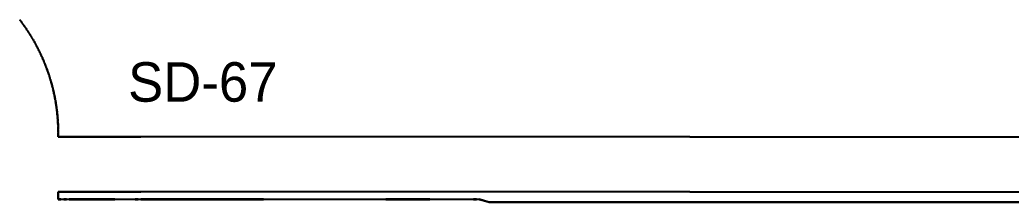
# Model space of a CAD drawing. Header units: metres. Extents: x 0.2 to 42.3, y 0.9 to 39.
# Drawn here: x 20.78 to 29.83, y 22.5 to 24.17 of the extents above; entities that cross this region are included whole.
import ezdxf

# ---------------------------------------------------------------- set-up
doc = ezdxf.new("R2010")
doc.units = ezdxf.units.M
doc.layers.add('BSA_BRANCH_LABEL', color=3, linetype='Continuous')
doc.layers.add('BSA_MATERIAL_SECTION', color=7, linetype='Continuous')

msp = doc.modelspace()

# ---------------------------------------------------------------- linework, layer by layer
at = {"layer": 'BSA_MATERIAL_SECTION'}
for p, q in [((20.7791, 24.1658), (20.7816, 24.1626)), ((20.7822, 24.163), (20.7797, 24.1663)), ((20.7841, 24.1593), (20.7816, 24.1626)), ((20.7822, 24.163), (20.7847, 24.1598)), ((20.7841, 24.1593), (20.7865, 24.156)), ((20.7872, 24.1565), (20.7847, 24.1598)), ((20.789, 24.1528), (20.7865, 24.156)), ((20.7872, 24.1565), (20.7897, 24.1533)), ((20.789, 24.1528), (20.7915, 24.1495)), ((20.7921, 24.15), (20.7897, 24.1533)), ((20.794, 24.1462), (20.7915, 24.1495)), ((20.7921, 24.15), (20.7946, 24.1467)), ((20.794, 24.1462), (20.7964, 24.1429)), ((20.7946, 24.1467), (20.797, 24.1434)), ((20.7988, 24.1396), (20.7964, 24.1429)), ((20.7995, 24.1401), (20.797, 24.1434)), ((20.7988, 24.1396), (20.8013, 24.1363)), ((20.8019, 24.1368), (20.7995, 24.1401)), ((20.8037, 24.133), (20.8013, 24.1363)), ((20.8019, 24.1368), (20.8044, 24.1335)), ((20.8037, 24.133), (20.8061, 24.1297)), ((20.8044, 24.1335), (20.8068, 24.1302)), ((20.8085, 24.1264), (20.8061, 24.1297)), ((20.8092, 24.1269), (20.8068, 24.1302)), ((20.8085, 24.1264), (20.8109, 24.1231)), ((20.8116, 24.1235), (20.8092, 24.1269)), ((20.8133, 24.1197), (20.8109, 24.1231)), ((20.8116, 24.1235), (20.814, 24.1202)), ((20.8133, 24.1197), (20.8157, 24.1164)), ((20.814, 24.1202), (20.8164, 24.1169)), ((20.8181, 24.113), (20.8157, 24.1164)), ((20.8188, 24.1135), (20.8164, 24.1169)), ((20.8181, 24.113), (20.8205, 24.1097)), ((20.8211, 24.1102), (20.8188, 24.1135)), ((20.8229, 24.1063), (20.8205, 24.1097)), ((20.8211, 24.1102), (20.8235, 24.1068)), ((20.8229, 24.1063), (20.8252, 24.103)), ((20.8259, 24.1034), (20.8235, 24.1068)), ((20.8276, 24.0996), (20.8252, 24.103)), ((20.8259, 24.1034), (20.8282, 24.1001)), ((20.8276, 24.0996), (20.8299, 24.0962)), ((20.8306, 24.0967), (20.8282, 24.1001)), ((20.8322, 24.0929), (20.8299, 24.0962)), ((20.8306, 24.0967), (20.8329, 24.0933)), ((20.8322, 24.0929), (20.8345, 24.0895)), ((20.8352, 24.0899), (20.8329, 24.0933)), ((20.8369, 24.0861), (20.8345, 24.0895)), ((20.8352, 24.0899), (20.8375, 24.0866)), ((20.8369, 24.0861), (20.8392, 24.0827)), ((20.8375, 24.0866), (20.8398, 24.0832)), ((20.8415, 24.0793), (20.8392, 24.0827)), ((20.8421, 24.0798), (20.8398, 24.0832)), ((20.8415, 24.0793), (20.8438, 24.0759)), ((20.8444, 24.0763), (20.8421, 24.0798)), ((20.846, 24.0725), (20.8438, 24.0759)), ((20.8444, 24.0763), (20.8467, 24.0729)), ((20.846, 24.0725), (20.8483, 24.0691)), ((20.849, 24.0695), (20.8467, 24.0729)), ((20.8506, 24.0657), (20.8483, 24.0691)), ((20.849, 24.0695), (20.8512, 24.0661)), ((20.8506, 24.0657), (20.8528, 24.0622)), ((20.8535, 24.0627), (20.8512, 24.0661)), ((20.8551, 24.0588), (20.8528, 24.0622)), ((20.8535, 24.0627), (20.8558, 24.0592)), ((20.8573, 24.0554), (20.8551, 24.0588)), ((20.858, 24.0558), (20.8558, 24.0592)), ((20.8573, 24.0554), (20.8596, 24.0519)), ((20.858, 24.0558), (20.8602, 24.0524)), ((20.8596, 24.0519), (20.8618, 24.0485)), ((20.8625, 24.0489), (20.8602, 24.0524)), ((20.864, 24.045), (20.8618, 24.0485)), ((20.8625, 24.0489), (20.8647, 24.0454)), ((20.8662, 24.0416), (20.864, 24.045)), ((20.8669, 24.042), (20.8647, 24.0454)), ((20.8662, 24.0416), (20.8684, 24.0381)), ((20.8669, 24.042), (20.8691, 24.0385)), ((20.8684, 24.0381), (20.8706, 24.0346)), ((20.8713, 24.035), (20.8691, 24.0385)), ((20.8728, 24.0311), (20.8706, 24.0346)), ((20.8713, 24.035), (20.8735, 24.0316)), ((20.8728, 24.0311), (20.8749, 24.0277)), ((20.8756, 24.0281), (20.8735, 24.0316)), ((20.8771, 24.0242), (20.8749, 24.0277)), ((20.8756, 24.0281), (20.8778, 24.0246)), ((20.8793, 24.0207), (20.8771, 24.0242)), ((20.8799, 24.0211), (20.8778, 24.0246)), ((20.8793, 24.0207), (20.8814, 24.0172)), ((20.8799, 24.0211), (20.8821, 24.0176)), ((20.8814, 24.0172), (20.8835, 24.0137)), ((20.8842, 24.0141), (20.8821, 24.0176)), ((20.8857, 24.0102), (20.8835, 24.0137)), ((20.8842, 24.0141), (20.8864, 24.0106)), ((20.8857, 24.0102), (20.8878, 24.0067)), ((20.8864, 24.0106), (20.8885, 24.0071)), ((20.8899, 24.0032), (20.8878, 24.0067)), ((20.8906, 24.0036), (20.8885, 24.0071)), ((20.8899, 24.0032), (20.892, 23.9996)), ((20.8927, 24), (20.8906, 24.0036)), ((20.8941, 23.9961), (20.892, 23.9996)), ((20.8927, 24), (20.8948, 23.9965)), ((20.8962, 23.9926), (20.8941, 23.9961)), ((20.8969, 23.993), (20.8948, 23.9965)), ((20.8962, 23.9926), (20.8983, 23.989)), ((20.8969, 23.993), (20.899, 23.9894)), ((20.9004, 23.9855), (20.8983, 23.989)), ((20.901, 23.9859), (20.899, 23.9894)), ((20.9004, 23.9855), (20.9024, 23.9819)), ((20.901, 23.9859), (20.9031, 23.9823)), ((20.9024, 23.9819), (20.9045, 23.9784)), ((20.9031, 23.9823), (20.9052, 23.9788)), ((20.9065, 23.9748), (20.9045, 23.9784)), ((20.9072, 23.9752), (20.9052, 23.9788)), ((20.9085, 23.9713), (20.9065, 23.9748)), ((20.9092, 23.9717), (20.9072, 23.9752)), ((20.9085, 23.9713), (20.9106, 23.9677)), ((20.9092, 23.9717), (20.9113, 23.9681)), ((20.9106, 23.9677), (20.9126, 23.9641)), ((20.9133, 23.9645), (20.9113, 23.9681)), ((20.9146, 23.9605), (20.9126, 23.9641)), ((20.9133, 23.9645), (20.9153, 23.9609)), ((20.9146, 23.9605), (20.9166, 23.957)), ((20.9173, 23.9574), (20.9153, 23.9609)), ((20.9186, 23.9534), (20.9166, 23.957)), ((20.9173, 23.9574), (20.9193, 23.9538)), ((20.9206, 23.9498), (20.9186, 23.9534)), ((20.9213, 23.9502), (20.9193, 23.9538)), ((20.9206, 23.9498), (20.9226, 23.9462)), ((20.9213, 23.9502), (20.9233, 23.9466)), ((20.9226, 23.9462), (20.9245, 23.9426)), ((20.9233, 23.9466), (20.9252, 23.943)), ((20.9265, 23.939), (20.9245, 23.9426)), ((20.9272, 23.9394), (20.9252, 23.943)), ((20.9284, 23.9354), (20.9265, 23.939)), ((20.9291, 23.9357), (20.9272, 23.9394)), ((20.9284, 23.9354), (20.9304, 23.9318)), ((20.9291, 23.9357), (20.9311, 23.9321)), ((20.9304, 23.9318), (20.9323, 23.9281)), ((20.933, 23.9285), (20.9311, 23.9321)), ((20.9342, 23.9245), (20.9323, 23.9281)), ((20.933, 23.9285), (20.9349, 23.9249)), ((20.9361, 23.9209), (20.9342, 23.9245)), ((20.9368, 23.9213), (20.9349, 23.9249)), ((20.9361, 23.9209), (20.938, 23.9172)), ((20.9368, 23.9213), (20.9387, 23.9176)), ((20.938, 23.9172), (20.9399, 23.9136)), ((20.9406, 23.914), (20.9387, 23.9176)), ((20.9418, 23.91), (20.9399, 23.9136)), ((20.9406, 23.914), (20.9425, 23.9103)), ((20.9418, 23.91), (20.9437, 23.9063)), ((20.9425, 23.9103), (20.9444, 23.9067)), ((20.9456, 23.9027), (20.9437, 23.9063)), ((20.9463, 23.903), (20.9444, 23.9067)), ((20.9474, 23.899), (20.9456, 23.9027)), ((20.9481, 23.8994), (20.9463, 23.903)), ((20.9474, 23.899), (20.9493, 23.8953)), ((20.9481, 23.8994), (20.95, 23.8957)), ((20.9493, 23.8953), (20.9511, 23.8917)), ((20.95, 23.8957), (20.9518, 23.892)), ((20.953, 23.888), (20.9511, 23.8917)), ((20.9537, 23.8884), (20.9518, 23.892)), ((20.9548, 23.8843), (20.953, 23.888)), ((20.9555, 23.8847), (20.9537, 23.8884)), ((20.9548, 23.8843), (20.9566, 23.8807)), ((20.9555, 23.8847), (20.9573, 23.881)), ((20.9584, 23.877), (20.9566, 23.8807)), ((20.9591, 23.8773), (20.9573, 23.881)), ((20.9584, 23.877), (20.9602, 23.8733)), ((20.9591, 23.8773), (20.9609, 23.8736)), ((20.9602, 23.8733), (20.962, 23.8696)), ((20.9627, 23.8699), (20.9609, 23.8736)), ((20.9638, 23.8659), (20.962, 23.8696)), ((20.9627, 23.8699), (20.9645, 23.8662)), ((20.9655, 23.8622), (20.9638, 23.8659)), ((20.9663, 23.8625), (20.9645, 23.8662)), ((20.9655, 23.8622), (20.9673, 23.8585)), ((20.9663, 23.8625), (20.968, 23.8588)), ((20.9673, 23.8585), (20.969, 23.8548)), ((20.968, 23.8588), (20.9698, 23.8551)), ((20.9708, 23.8511), (20.969, 23.8548)), ((20.9715, 23.8514), (20.9698, 23.8551)), ((20.9708, 23.8511), (20.9725, 23.8473)), ((20.9733, 23.8477), (20.9715, 23.8514)), ((20.9743, 23.8436), (20.9725, 23.8473)), ((20.9733, 23.8477), (20.975, 23.844)), ((20.9743, 23.8436), (20.976, 23.8399)), ((20.975, 23.844), (20.9767, 23.8402)), ((20.9777, 23.8362), (20.976, 23.8399)), ((20.9784, 23.8365), (20.9767, 23.8402)), ((20.9777, 23.8362), (20.9794, 23.8324)), ((20.9801, 23.8327), (20.9784, 23.8365)), ((20.9811, 23.8287), (20.9794, 23.8324)), ((20.9801, 23.8327), (20.9818, 23.829)), ((20.9827, 23.8249), (20.9811, 23.8287)), ((20.9835, 23.8253), (20.9818, 23.829)), ((20.9827, 23.8249), (20.9844, 23.8212)), ((20.9835, 23.8253), (20.9852, 23.8215)), ((20.9844, 23.8212), (20.9861, 23.8174)), ((20.9852, 23.8215), (20.9868, 23.8178)), ((20.9877, 23.8137), (20.9861, 23.8174)), ((20.9885, 23.814), (20.9868, 23.8178)), ((20.9877, 23.8137), (20.9894, 23.8099)), ((20.9901, 23.8102), (20.9885, 23.814)), ((20.991, 23.8062), (20.9894, 23.8099)), ((20.9901, 23.8102), (20.9917, 23.8065)), ((20.9926, 23.8024), (20.991, 23.8062)), ((20.9917, 23.8065), (20.9934, 23.8027)), ((20.9926, 23.8024), (20.9943, 23.7986)), ((20.995, 23.7989), (20.9934, 23.8027)), ((20.9943, 23.7986), (20.9959, 23.7948)), ((20.9966, 23.7952), (20.995, 23.7989)), ((20.9975, 23.7911), (20.9959, 23.7948)), ((20.9966, 23.7952), (20.9982, 23.7914)), ((20.9975, 23.7911), (20.999, 23.7873)), ((20.9998, 23.7876), (20.9982, 23.7914)), ((21.0006, 23.7835), (20.999, 23.7873)), ((20.9998, 23.7876), (21.0014, 23.7838)), ((21.0022, 23.7797), (21.0006, 23.7835)), ((21.0029, 23.78), (21.0014, 23.7838)), ((21.0022, 23.7797), (21.0038, 23.7759)), ((21.0029, 23.78), (21.0045, 23.7762)), ((21.0053, 23.7721), (21.0038, 23.7759)), ((21.006, 23.7724), (21.0045, 23.7762)), ((21.0053, 23.7721), (21.0069, 23.7683)), ((21.006, 23.7724), (21.0076, 23.7686)), ((21.0084, 23.7645), (21.0069, 23.7683)), ((21.0076, 23.7686), (21.0091, 23.7648)), ((21.0084, 23.7645), (21.0099, 23.7607)), ((21.0107, 23.761), (21.0091, 23.7648)), ((21.0099, 23.7607), (21.0114, 23.7569)), ((21.0122, 23.7572), (21.0107, 23.761)), ((21.0129, 23.7531), (21.0114, 23.7569)), ((21.0122, 23.7572), (21.0137, 23.7534)), ((21.0129, 23.7531), (21.0144, 23.7492)), ((21.0152, 23.7495), (21.0137, 23.7534)), ((21.0159, 23.7454), (21.0144, 23.7492)), ((21.0152, 23.7495), (21.0167, 23.7457)), ((21.0174, 23.7416), (21.0159, 23.7454)), ((21.0181, 23.7419), (21.0167, 23.7457)), ((21.0174, 23.7416), (21.0189, 23.7378)), ((21.0181, 23.7419), (21.0196, 23.738)), ((21.0189, 23.7378), (21.0203, 23.7339)), ((21.0211, 23.7342), (21.0196, 23.738)), ((21.0218, 23.7301), (21.0203, 23.7339)), ((21.0211, 23.7342), (21.0225, 23.7304)), ((21.0232, 23.7262), (21.0218, 23.7301)), ((21.024, 23.7265), (21.0225, 23.7304)), ((21.0232, 23.7262), (21.0246, 23.7224)), ((21.024, 23.7265), (21.0254, 23.7227)), ((21.0246, 23.7224), (21.0261, 23.7185)), ((21.0268, 23.7188), (21.0254, 23.7227)), ((21.0275, 23.7147), (21.0261, 23.7185)), ((21.0268, 23.7188), (21.0282, 23.715)), ((21.0275, 23.7147), (21.0289, 23.7108)), ((21.0282, 23.715), (21.0296, 23.7111)), ((21.0303, 23.707), (21.0289, 23.7108)), ((21.031, 23.7073), (21.0296, 23.7111)), ((21.0303, 23.707), (21.0317, 23.7031)), ((21.0324, 23.7034), (21.031, 23.7073)), ((21.033, 23.6993), (21.0317, 23.7031)), ((21.0324, 23.7034), (21.0338, 23.6995)), ((21.0344, 23.6954), (21.033, 23.6993)), ((21.0338, 23.6995), (21.0351, 23.6956)), ((21.0344, 23.6954), (21.0358, 23.6915)), ((21.0365, 23.6918), (21.0351, 23.6956)), ((21.0358, 23.6915), (21.0371, 23.6876)), ((21.0378, 23.6879), (21.0365, 23.6918)), ((21.0384, 23.6838), (21.0371, 23.6876)), ((21.0378, 23.6879), (21.0392, 23.684)), ((21.0384, 23.6838), (21.0398, 23.6799)), ((21.0405, 23.6801), (21.0392, 23.684)), ((21.0411, 23.676), (21.0398, 23.6799)), ((21.0405, 23.6801), (21.0418, 23.6762)), ((21.0411, 23.676), (21.0424, 23.6721)), ((21.0431, 23.6723), (21.0418, 23.6762)), ((21.0437, 23.6682), (21.0424, 23.6721)), ((21.0431, 23.6723), (21.0444, 23.6685)), ((21.045, 23.6643), (21.0437, 23.6682)), ((21.0457, 23.6646), (21.0444, 23.6685)), ((21.045, 23.6643), (21.0463, 23.6604)), ((21.0457, 23.6646), (21.047, 23.6607)), ((21.0463, 23.6604), (21.0475, 23.6565)), ((21.047, 23.6607), (21.0483, 23.6568)), ((21.0488, 23.6526), (21.0475, 23.6565)), ((21.0496, 23.6528), (21.0483, 23.6568)), ((21.05, 23.6487), (21.0488, 23.6526)), ((21.0508, 23.6489), (21.0496, 23.6528)), ((21.05, 23.6487), (21.0513, 23.6448)), ((21.0508, 23.6489), (21.052, 23.645)), ((21.0513, 23.6448), (21.0525, 23.6409)), ((21.0533, 23.6411), (21.052, 23.645)), ((21.0537, 23.637), (21.0525, 23.6409)), ((21.0533, 23.6411), (21.0545, 23.6372)), ((21.0537, 23.637), (21.0549, 23.633)), ((21.0545, 23.6372), (21.0557, 23.6333)), ((21.0562, 23.6291), (21.0549, 23.633)), ((21.0569, 23.6293), (21.0557, 23.6333)), ((21.0573, 23.6252), (21.0562, 23.6291)), ((21.0581, 23.6254), (21.0569, 23.6293)), ((21.0573, 23.6252), (21.0585, 23.6213)), ((21.0581, 23.6254), (21.0593, 23.6215)), ((21.0585, 23.6213), (21.0597, 23.6173)), ((21.0605, 23.6176), (21.0593, 23.6215)), ((21.0609, 23.6134), (21.0597, 23.6173)), ((21.0605, 23.6176), (21.0616, 23.6136)), ((21.062, 23.6095), (21.0609, 23.6134)), ((21.0628, 23.6097), (21.0616, 23.6136)), ((21.062, 23.6095), (21.0632, 23.6055)), ((21.0628, 23.6097), (21.064, 23.6057)), ((21.0632, 23.6055), (21.0643, 23.6016)), ((21.0651, 23.6018), (21.064, 23.6057)), ((21.0654, 23.5976), (21.0643, 23.6016)), ((21.0651, 23.6018), (21.0662, 23.5978)), ((21.0654, 23.5976), (21.0666, 23.5937)), ((21.0673, 23.5939), (21.0662, 23.5978)), ((21.0677, 23.5897), (21.0666, 23.5937)), ((21.0673, 23.5939), (21.0684, 23.5899)), ((21.0677, 23.5897), (21.0688, 23.5858)), ((21.0695, 23.586), (21.0684, 23.5899)), ((21.0699, 23.5818), (21.0688, 23.5858)), ((21.0695, 23.586), (21.0706, 23.582)), ((21.0699, 23.5818), (21.0709, 23.5779)), ((21.0706, 23.582), (21.0717, 23.5781)), ((21.072, 23.5739), (21.0709, 23.5779)), ((21.0728, 23.5741), (21.0717, 23.5781)), ((21.0731, 23.5699), (21.072, 23.5739)), ((21.0738, 23.5701), (21.0728, 23.5741)), ((21.0731, 23.5699), (21.0741, 23.566)), ((21.0738, 23.5701), (21.0749, 23.5662)), ((21.0741, 23.566), (21.0752, 23.562)), ((21.0749, 23.5662), (21.0759, 23.5622)), ((21.0762, 23.558), (21.0752, 23.562)), ((21.077, 23.5582), (21.0759, 23.5622)), ((21.0772, 23.5541), (21.0762, 23.558)), ((21.078, 23.5543), (21.077, 23.5582)), ((21.0772, 23.5541), (21.0782, 23.5501)), ((21.078, 23.5543), (21.079, 23.5503)), ((21.0792, 23.5461), (21.0782, 23.5501)), ((21.08, 23.5463), (21.079, 23.5503)), ((21.0792, 23.5461), (21.0802, 23.5421)), ((21.08, 23.5463), (21.081, 23.5423)), ((21.0802, 23.5421), (21.0812, 23.5381)), ((21.081, 23.5423), (21.082, 23.5383)), ((21.0822, 23.5341), (21.0812, 23.5381)), ((21.083, 23.5343), (21.082, 23.5383)), ((21.0831, 23.5302), (21.0822, 23.5341)), ((21.0839, 23.5303), (21.083, 23.5343)), ((21.0831, 23.5302), (21.0841, 23.5262)), ((21.0839, 23.5303), (21.0849, 23.5264)), ((21.085, 23.5222), (21.0841, 23.5262)), ((21.0858, 23.5224), (21.0849, 23.5264)), ((21.085, 23.5222), (21.086, 23.5182)), ((21.0858, 23.5224), (21.0868, 23.5184)), ((21.086, 23.5182), (21.0869, 23.5142)), ((21.0877, 23.5144), (21.0868, 23.5184)), ((21.0878, 23.5102), (21.0869, 23.5142)), ((21.0877, 23.5144), (21.0886, 23.5104)), ((21.0887, 23.5062), (21.0878, 23.5102)), ((21.0886, 23.5104), (21.0895, 23.5064)), ((21.0887, 23.5062), (21.0896, 23.5022)), ((21.0904, 23.5024), (21.0895, 23.5064)), ((21.0896, 23.5022), (21.0905, 23.4982)), ((21.0913, 23.4983), (21.0904, 23.5024)), ((21.0914, 23.4942), (21.0905, 23.4982)), ((21.0913, 23.4983), (21.0922, 23.4943)), ((21.0922, 23.4901), (21.0914, 23.4942)), ((21.093, 23.4903), (21.0922, 23.4943)), ((21.0922, 23.4901), (21.0931, 23.4861)), ((21.093, 23.4903), (21.0939, 23.4863)), ((21.0931, 23.4861), (21.0939, 23.4821)), ((21.0939, 23.4863), (21.0947, 23.4823)), ((21.0948, 23.4781), (21.0939, 23.4821)), ((21.0956, 23.4783), (21.0947, 23.4823)), ((21.0948, 23.4781), (21.0956, 23.4741)), ((21.0964, 23.4742), (21.0956, 23.4783)), ((21.0964, 23.4701), (21.0956, 23.4741)), ((21.0964, 23.4742), (21.0972, 23.4702)), ((21.0972, 23.466), (21.0964, 23.4701)), ((21.098, 23.4662), (21.0972, 23.4702)), ((21.0972, 23.466), (21.098, 23.462)), ((21.098, 23.4662), (21.0988, 23.4622)), ((21.098, 23.462), (21.0988, 23.458)), ((21.0996, 23.4581), (21.0988, 23.4622)), ((21.0996, 23.454), (21.0988, 23.458)), ((21.0996, 23.4581), (21.1004, 23.4541)), ((21.1004, 23.4499), (21.0996, 23.454)), ((21.1012, 23.4501), (21.1004, 23.4541)), ((21.1004, 23.4499), (21.1011, 23.4459)), ((21.1011, 23.4459), (21.1019, 23.4419)), ((21.1012, 23.4501), (21.1019, 23.446)), ((21.1019, 23.446), (21.1027, 23.442)), ((21.1026, 23.4378), (21.1019, 23.4419)), ((21.1026, 23.4378), (21.1033, 23.4338)), ((21.1034, 23.438), (21.1027, 23.442)), ((21.1041, 23.4298), (21.1033, 23.4338)), ((21.1041, 23.4339), (21.1034, 23.438)), ((21.1041, 23.4339), (21.1049, 23.4299)), ((21.1041, 23.4298), (21.1048, 23.4257)), ((21.1055, 23.4217), (21.1048, 23.4257)), ((21.1049, 23.4299), (21.1056, 23.4258)), ((21.1055, 23.4217), (21.1062, 23.4176)), ((21.1063, 23.4218), (21.1056, 23.4258)), ((21.1069, 23.4136), (21.1062, 23.4176)), ((21.107, 23.4178), (21.1063, 23.4218)), ((21.1069, 23.4136), (21.1075, 23.4095)), ((21.107, 23.4178), (21.1076, 23.4137)), ((21.1082, 23.4055), (21.1075, 23.4095)), ((21.1076, 23.4137), (21.1083, 23.4097)), ((21.1082, 23.4055), (21.1088, 23.4014)), ((21.109, 23.4056), (21.1083, 23.4097)), ((21.1095, 23.3974), (21.1088, 23.4014)), ((21.1096, 23.4016), (21.109, 23.4056)), ((21.1095, 23.3974), (21.1101, 23.3933)), ((21.1096, 23.4016), (21.1103, 23.3975)), ((21.1107, 23.3893), (21.1101, 23.3933)), ((21.1109, 23.3934), (21.1103, 23.3975)), ((21.1107, 23.3893), (21.1113, 23.3852)), ((21.1109, 23.3934), (21.1115, 23.3894)), ((21.1119, 23.3811), (21.1113, 23.3852)), ((21.1115, 23.3894), (21.1121, 23.3853)), ((21.1119, 23.3811), (21.1125, 23.3771)), ((21.1127, 23.3813), (21.1121, 23.3853)), ((21.1131, 23.373), (21.1125, 23.3771)), ((21.1133, 23.3772), (21.1127, 23.3813)), ((21.1131, 23.373), (21.1137, 23.369)), ((21.1133, 23.3772), (21.1139, 23.3731)), ((21.1142, 23.3649), (21.1137, 23.369)), ((21.1145, 23.3691), (21.1139, 23.3731)), ((21.1142, 23.3649), (21.1148, 23.3608)), ((21.1145, 23.3691), (21.115, 23.365)), ((21.1153, 23.3568), (21.1148, 23.3608)), ((21.115, 23.365), (21.1156, 23.3609)), ((21.1153, 23.3568), (21.1159, 23.3527)), ((21.1161, 23.3569), (21.1156, 23.3609)), ((21.1164, 23.3486), (21.1159, 23.3527)), ((21.1167, 23.3528), (21.1161, 23.3569)), ((21.1164, 23.3486), (21.1169, 23.3446)), ((21.1167, 23.3528), (21.1172, 23.3487)), ((21.1174, 23.3405), (21.1169, 23.3446)), ((21.1177, 23.3447), (21.1172, 23.3487)), ((21.1174, 23.3405), (21.1179, 23.3364)), ((21.1177, 23.3447), (21.1182, 23.3406)), ((21.1187, 23.3365), (21.1182, 23.3406)), ((21.1184, 23.3323), (21.1179, 23.3364)), ((21.1184, 23.3323), (21.1189, 23.3283)), ((21.1187, 23.3365), (21.1192, 23.3324)), ((21.1193, 23.3242), (21.1189, 23.3283)), ((21.1192, 23.3324), (21.1196, 23.3283)), ((21.1193, 23.3242), (21.1198, 23.3201)), ((21.1201, 23.3243), (21.1196, 23.3283)), ((21.1202, 23.316), (21.1198, 23.3201)), ((21.1201, 23.3243), (21.1206, 23.3202)), ((21.1202, 23.316), (21.1206, 23.3119)), ((21.121, 23.3161), (21.1206, 23.3202)), ((21.1211, 23.3079), (21.1206, 23.3119)), ((21.121, 23.3161), (21.1214, 23.312)), ((21.1211, 23.3079), (21.1215, 23.3038)), ((21.1219, 23.3079), (21.1214, 23.312)), ((21.1219, 23.2997), (21.1215, 23.3038)), ((21.1223, 23.3039), (21.1219, 23.3079)), ((21.1219, 23.2997), (21.1223, 23.2956)), ((21.1223, 23.3039), (21.1227, 23.2998)), ((21.1227, 23.2915), (21.1223, 23.2956)), ((21.1231, 23.2957), (21.1227, 23.2998)), ((21.123, 23.2874), (21.1227, 23.2915)), ((21.123, 23.2874), (21.1234, 23.2834)), ((21.1231, 23.2957), (21.1235, 23.2916)), ((21.1234, 23.2834), (21.1238, 23.2793)), ((21.1238, 23.2875), (21.1235, 23.2916)), ((21.1238, 23.2875), (21.1242, 23.2834)), ((21.1241, 23.2752), (21.1238, 23.2793)), ((21.1241, 23.2752), (21.1244, 23.2711)), ((21.1246, 23.2793), (21.1242, 23.2834)), ((21.1248, 23.267), (21.1244, 23.2711)), ((21.1246, 23.2793), (21.1249, 23.2752)), ((21.1248, 23.267), (21.1251, 23.2629)), ((21.1249, 23.2752), (21.1252, 23.2711)), ((21.1254, 23.2588), (21.1251, 23.2629)), ((21.1256, 23.2671), (21.1252, 23.2711)), ((21.1254, 23.2588), (21.1257, 23.2547)), ((21.1259, 23.263), (21.1256, 23.2671)), ((21.126, 23.2506), (21.1257, 23.2547)), ((21.1259, 23.263), (21.1262, 23.2589)), ((21.1262, 23.2465), (21.126, 23.2506)), ((21.1265, 23.2548), (21.1262, 23.2589)), ((21.1265, 23.2548), (21.1268, 23.2507)), ((21.1268, 23.2507), (21.127, 23.2466)), ((21.1262, 23.2465), (21.1265, 23.2424)), ((21.1265, 23.2424), (21.1267, 23.2383)), ((21.127, 23.2342), (21.1267, 23.2383)), ((21.1273, 23.2425), (21.127, 23.2466)), ((21.127, 23.2342), (21.1272, 23.2301)), ((21.1275, 23.2261), (21.1272, 23.2301)), ((21.1273, 23.2425), (21.1275, 23.2384)), ((21.1278, 23.2343), (21.1275, 23.2384)), ((21.1275, 23.2261), (21.1277, 23.222)), ((21.1279, 23.2179), (21.1277, 23.222)), ((21.128, 23.2302), (21.1278, 23.2343)), ((21.1279, 23.2179), (21.1281, 23.2138)), ((21.128, 23.2302), (21.1283, 23.2261)), ((21.1283, 23.2097), (21.1281, 23.2138)), ((21.1285, 23.222), (21.1283, 23.2261)), ((21.1283, 23.2097), (21.1284, 23.2056)), ((21.1286, 23.2015), (21.1284, 23.2056)), ((21.1285, 23.222), (21.1287, 23.2179)), ((21.1286, 23.2015), (21.1287, 23.1974)), ((21.1289, 23.2138), (21.1287, 23.2179)), ((21.1289, 23.1933), (21.1287, 23.1974)), ((21.1289, 23.2138), (21.1291, 23.2097)), ((21.1289, 23.1933), (21.129, 23.1892)), ((21.1291, 23.1851), (21.129, 23.1892)), ((21.1291, 23.2097), (21.1292, 23.2056)), ((21.1291, 23.1851), (21.1293, 23.181)), ((21.1294, 23.2015), (21.1292, 23.2056)), ((21.1294, 23.1769), (21.1293, 23.181)), ((21.1294, 23.2015), (21.1295, 23.1974)), ((21.1294, 23.1769), (21.1295, 23.1727)), ((21.1297, 23.1933), (21.1295, 23.1974)), ((21.1295, 23.1686), (21.1295, 23.1727)), ((21.1296, 23.1645), (21.1295, 23.1686)), ((21.1296, 23.1645), (21.1297, 23.1604)), ((21.1297, 23.1933), (21.1298, 23.1892)), ((21.1297, 23.1604), (21.1297, 23.1563)), ((21.1299, 23.1851), (21.1298, 23.1892)), ((21.1301, 23.181), (21.1299, 23.1851)), ((21.1301, 23.181), (21.1302, 23.1769)), ((21.1303, 23.1728), (21.1302, 23.1769)), ((21.1303, 23.1728), (21.1303, 23.1687)), ((21.1304, 23.1646), (21.1303, 23.1687)), ((21.1304, 23.1646), (21.1305, 23.1605)), ((21.1305, 23.1563), (21.1305, 23.1605)), ((21.1298, 23.1522), (21.1297, 23.1563)), ((21.1298, 23.1522), (21.1298, 23.1481)), ((21.1298, 23.144), (21.1298, 23.1481)), ((21.1298, 23.144), (21.1299, 23.1399)), ((21.1299, 23.1358), (21.1299, 23.1399)), ((21.1299, 23.1358), (21.1303, 23.1358)), ((21.1299, 23.1358), (21.1303, 23.1358)), ((21.1299, 23.1171), (21.1299, 23.1358)), ((21.1299, 23.1171), (21.1299, 23.0983)), ((21.1299, 23.0983), (21.1549, 23.0983)), ((21.1307, 23.1358), (21.1303, 23.1358)), ((21.1307, 23.1358), (21.1303, 23.1358)), ((21.1305, 23.1563), (21.1306, 23.1522)), ((21.1306, 23.1481), (21.1306, 23.1522)), ((21.1306, 23.1481), (21.1306, 23.144)), ((21.1306, 23.144), (21.1307, 23.1399)), ((21.1307, 23.1358), (21.1307, 23.1399)), ((21.1307, 23.1358), (21.1307, 23.1175)), ((21.1307, 23.0991), (21.1307, 23.1175)), ((21.1553, 23.0991), (21.1307, 23.0991)), ((21.1799, 23.0983), (21.1549, 23.0983)), ((21.1553, 23.0991), (21.1799, 23.0991)), ((21.1799, 23.0987), (21.1799, 23.0991)), ((21.1799, 23.0987), (21.1799, 23.0991)), ((21.2049, 23.0991), (21.1799, 23.0991)), ((21.1799, 23.0987), (21.1799, 23.0983)), ((21.1799, 23.0987), (21.1799, 23.0983)), ((21.1799, 23.0983), (21.2049, 23.0983)), ((21.2049, 23.0991), (21.2299, 23.0991)), ((21.2299, 23.0983), (21.2049, 23.0983)), ((21.6474, 23.0991), (21.2299, 23.0991)), ((21.2299, 23.0983), (21.6477, 23.0983)), ((21.6474, 23.0991), (21.8334, 23.0991)), ((21.8334, 23.0983), (21.6477, 23.0983)), ((21.8584, 23.0991), (21.8334, 23.0991)), ((21.8334, 23.0983), (21.8584, 23.0983)), ((21.8584, 23.0991), (21.8834, 23.0991)), ((21.8834, 23.0983), (21.8584, 23.0983)), ((21.8834, 23.0987), (21.8834, 23.0991)), ((26.8934, 23.0991), (21.8834, 23.0991)), ((21.8834, 23.0991), (21.8834, 23.0987)), ((21.8834, 23.0987), (21.8834, 23.0983)), ((21.8834, 23.0983), (21.8834, 23.0987)), ((26.8934, 23.0983), (21.8834, 23.0983)), ((26.8934, 23.0991), (31.9033, 23.0991)), ((26.8934, 23.0983), (31.9033, 23.0983)), ((21.1299, 22.5983), (21.1549, 22.5983)), ((21.1299, 22.5636), (21.1299, 22.5983)), ((21.1299, 22.5636), (21.1299, 22.5289)), ((21.1299, 22.5289), (21.1549, 22.5289)), ((21.1553, 22.5975), (21.1307, 22.5975)), ((21.1307, 22.5975), (21.1307, 22.5636)), ((21.1307, 22.5297), (21.1307, 22.5636)), ((21.1553, 22.5297), (21.1307, 22.5297)), ((21.1799, 22.5983), (21.1549, 22.5983)), ((21.1799, 22.5289), (21.1549, 22.5289)), ((21.1553, 22.5975), (21.1799, 22.5975)), ((21.1553, 22.5297), (21.1799, 22.5297)), ((21.1799, 22.5979), (21.1799, 22.5983)), ((21.1799, 22.5979), (21.1799, 22.5983)), ((21.1799, 22.5983), (21.2049, 22.5983)), ((21.1799, 22.5979), (21.1799, 22.5975)), ((21.1799, 22.5979), (21.1799, 22.5975)), ((21.2049, 22.5975), (21.1799, 22.5975)), ((21.1799, 22.5293), (21.1799, 22.5297)), ((21.1799, 22.5293), (21.1799, 22.5297)), ((21.2049, 22.5297), (21.1799, 22.5297)), ((21.1799, 22.5293), (21.1799, 22.5289)), ((21.1799, 22.5293), (21.1799, 22.5289)), ((21.1799, 22.5289), (21.2049, 22.5289)), ((21.2299, 22.5983), (21.2049, 22.5983)), ((21.2049, 22.5975), (21.2299, 22.5975)), ((21.2049, 22.5297), (21.2299, 22.5297)), ((21.2299, 22.5289), (21.2049, 22.5289)), ((21.2299, 22.5983), (21.6477, 22.5983)), ((21.6474, 22.5975), (21.2299, 22.5975)), ((21.6474, 22.5297), (21.2299, 22.5297)), ((21.2299, 22.5289), (21.6477, 22.5289)), ((21.6474, 22.5975), (21.8334, 22.5975)), ((21.6474, 22.5297), (21.8334, 22.5297)), ((21.8334, 22.5983), (21.6477, 22.5983)), ((21.8334, 22.5289), (21.6477, 22.5289)), ((21.8334, 22.5983), (21.8584, 22.5983)), ((21.8584, 22.5975), (21.8334, 22.5975)), ((21.8584, 22.5297), (21.8334, 22.5297)), ((21.8334, 22.5289), (21.8584, 22.5289)), ((21.8834, 22.5983), (21.8584, 22.5983)), ((21.8584, 22.5975), (21.8834, 22.5975)), ((21.8584, 22.5297), (21.8834, 22.5297)), ((21.8834, 22.5289), (21.8584, 22.5289)), ((21.8834, 22.5979), (21.8834, 22.5983)), ((26.8934, 22.5983), (21.8834, 22.5983)), ((21.8834, 22.5983), (21.8834, 22.5979)), ((21.8834, 22.5979), (21.8834, 22.5975)), ((21.8834, 22.5975), (21.8834, 22.5979)), ((26.8934, 22.5975), (21.8834, 22.5975)), ((21.8834, 22.5293), (21.8834, 22.5297)), ((23.0021, 22.5297), (21.8834, 22.5297)), ((21.8834, 22.5297), (21.8834, 22.5293)), ((21.8834, 22.5293), (21.8834, 22.5289)), ((21.8834, 22.5289), (21.8834, 22.5293)), ((21.8834, 22.5289), (23.0021, 22.5289)), ((23.0021, 22.5297), (24.1208, 22.5297)), ((24.1208, 22.5289), (23.0021, 22.5289)), ((24.1208, 22.5297), (24.1208, 22.5293)), ((24.5208, 22.5297), (24.1208, 22.5297)), ((24.1208, 22.5293), (24.1208, 22.5297)), ((24.1208, 22.5289), (24.1208, 22.5293)), ((24.1208, 22.5293), (24.1208, 22.5289)), ((24.1208, 22.5289), (24.5208, 22.5289)), ((24.5208, 22.5297), (24.9208, 22.5297)), ((24.9208, 22.5289), (24.5208, 22.5289)), ((24.9208, 22.5293), (24.9208, 22.5297)), ((24.9208, 22.5293), (24.9208, 22.5297)), ((24.9458, 22.5297), (24.9208, 22.5297)), ((24.9208, 22.5293), (24.9208, 22.5289)), ((24.9208, 22.5293), (24.9208, 22.5289)), ((24.9208, 22.5289), (24.9458, 22.5289)), ((24.9458, 22.5297), (24.9708, 22.5297)), ((24.9708, 22.5289), (24.9458, 22.5289)), ((25.0205, 22.5164), (24.9708, 22.5297)), ((24.9708, 22.5289), (25.0206, 22.5156)), ((26.8934, 22.5983), (31.9033, 22.5983)), ((26.8934, 22.5975), (31.9033, 22.5975)), ((25.0205, 22.5164), (25.0641, 22.5047)), ((25.0641, 22.5039), (25.0206, 22.5156)), ((25.0891, 22.5047), (25.0641, 22.5047)), ((25.0641, 22.5039), (25.0891, 22.5039)), ((25.0891, 22.5047), (25.1141, 22.5047)), ((25.1141, 22.5039), (25.0891, 22.5039)), ((25.1141, 22.5043), (25.1141, 22.5047)), ((28.6962, 22.5047), (25.1141, 22.5047)), ((25.1141, 22.5047), (25.1141, 22.5043)), ((25.1141, 22.5043), (25.1141, 22.5039)), ((25.1141, 22.5039), (25.1141, 22.5043)), ((25.1141, 22.5039), (28.6962, 22.5039)), ((28.6962, 22.5047), (32.2783, 22.5047)), ((32.2783, 22.5039), (28.6962, 22.5039))]:
    msp.add_line(p, q, dxfattribs=at)

# ---------------------------------------------------------------- texts
at = {"layer": 'BSA_BRANCH_LABEL'}
msp.add_text('SD-67', height=0.36, dxfattribs=at).set_placement((21.7675, 23.4198))

doc.saveas('drawing.dxf')
